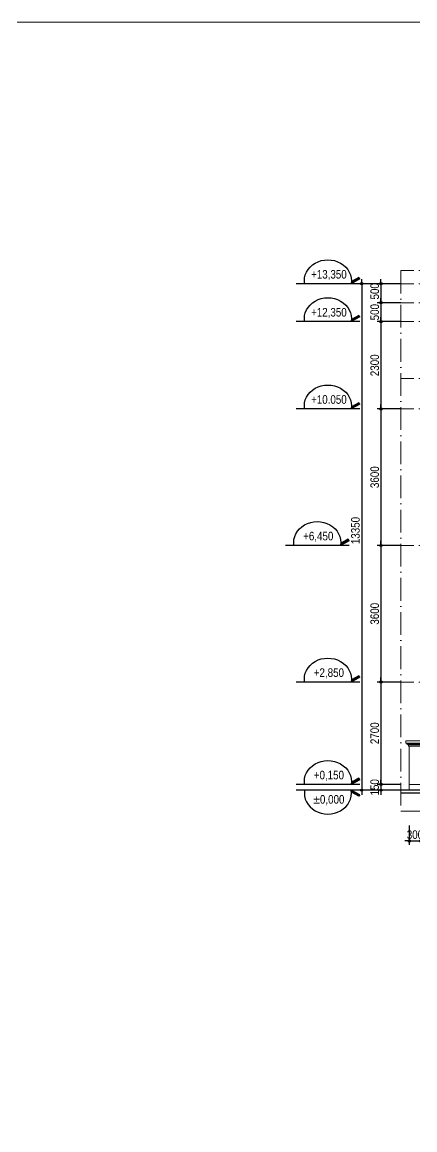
# Model space of a CAD drawing. Extents: x -1107188 to -523840, y 39692 to 514392.
# Drawn here: x -1069598 to -1059258, y 365892 to 395092 of the extents above; entities that cross this region are included whole.
import ezdxf
from ezdxf.enums import TextEntityAlignment as Align

# ---------------------------------------------------------------- set-up
doc = ezdxf.new("R2010")
doc.units = 0
doc.linetypes.add('ACAD_ISO10W100', pattern=[18, 12, -3, 0, -3])
doc.layers.get('0').update_dxf_attribs({"color": 255, "linetype": 'CONTINUOUS'})
doc.layers.get('DEFPOINTS').update_dxf_attribs({"linetype": 'CONTINUOUS'})
for name, color, linetype, lineweight in [('00-KICH THUOC', 6, 'CONTINUOUS', 9), ('NET-THAY', 2, 'CONTINUOUS', 13), ('TRUC', 24, 'CONTINUOUS', 0)]:
    doc.layers.add(name, color=color, linetype=linetype, lineweight=lineweight)
for name, color, linetype in [('04', 4, 'CONTINUOUS'), ('DIM', 1, 'CONTINUOUS'), ('HATCH', 8, 'CONTINUOUS'), ('TAGS', 60, 'CONTINUOUS')]:
    doc.layers.add(name, color=color, linetype=linetype)
doc.styles.add('HEL-CONDENSE', font='')
doc.styles.add('SO BV', font='', dxfattribs={"height": 200})
doc.styles.get("Standard").update_dxf_attribs({"font": ''})
doc.styles.add('TEN BV', font='', dxfattribs={"height": 350})
doc.styles.add('VNI-HELVE-CONDENSEN', font='')
doc.styles.get('HEL-CONDENSE').set_extended_font_data('VNI-Helve-Condense')
doc.styles.get('SO BV').set_extended_font_data('VNI-Helve-Condense')
doc.styles.get('Standard').set_extended_font_data('VNI-Helve-Condense')
doc.styles.get('TEN BV').set_extended_font_data('VNI-Helve-Condense', bold=True)
doc.styles.get('VNI-HELVE-CONDENSEN').set_extended_font_data('VNI-Helve-Condense')
doc.dimstyles.new('D100', dxfattribs={"dimtxt": 225, "dimasz": 1.2, "dimexe": 100, "dimexo": 0, "dimgap": 50, "dimtad": 1, "dimdec": 0, "dimzin": 13, "dimdsep": 46, "dimtxsty": 'HEL-CONDENSE', "dimblk": 'D50', "dimcen": 0, "dimclrd": 1, "dimclre": 1, "dimclrt": 7, "dimadec": 0, "dimazin": 0, "dimtfac": 1, "dimtdec": 0, "dimtmove": 0, "dimatfit": 3, "dimldrblk": 'D50', "dimfxl": 1, "dimtolj": 1, "dimtzin": 13, "dimarcsym": 0})
doc.dimstyles.get("Standard").update_dxf_attribs({"dimtxt": 0.18, "dimasz": 0.18, "dimexe": 0.18, "dimexo": 0.0625, "dimgap": 0.09, "dimtad": 0, "dimtih": 1, "dimtoh": 1, "dimdec": 4, "dimzin": 0, "dimdsep": 46, "dimtxsty": 'Standard', "dimcen": 0.09, "dimadec": 0, "dimazin": 0, "dimtfac": 1, "dimtdec": 4, "dimtofl": 0, "dimtmove": 0, "dimatfit": 3, "dimfxl": 1, "dimtolj": 1, "dimtzin": 0, "dimarcsym": 0})

# ---------------------------------------------------------------- blocks, each defined once
blk = doc.blocks.new('CAODO')
at = {"layer": 'TAGS', "linetype": 'Continuous'}
h = blk.add_hatch(color=256, dxfattribs=at)
edge = h.paths.add_edge_path()
edge.add_line((-907, 181), (-931, 138))
edge.add_line((-931, 138), (-681, 0))
edge.add_ellipse((0, 87), major_axis=(688, 0), ratio=0.890858, start_angle=182.4779, end_angle=188.1666, ccw=False)
edge.add_line((-687, 61), (-907, 181))
for p, q in [((-931, 138), (-907, 181)), ((-931, 138), (-681, 0)), ((-931, 0), (931, 0)), ((-907, 181), (-687, 61))]:
    blk.add_line(p, q, dxfattribs=at)
blk.add_ellipse((0, 87), major_axis=(688, 0), ratio=0.890858, start_param=-0.142534, end_param=3.284126, dxfattribs=at)
at = {"layer": 'TAGS', "linetype": 'Continuous', "style": 'VNI-HELVE-CONDENSEN'}
blk.add_attdef('0.000', text='', height=250, dxfattribs=at).set_placement((0, 232), align=Align.MIDDLE_CENTER)
blk = doc.blocks.new('D50')
at = {"layer": 'DIM'}
blk.add_hatch(color=256, dxfattribs=at).paths.add_polyline_path([(25, 0, 1), (-25, 0, 1)])
blk.add_line((25, 0), (100, 0), dxfattribs=at)
blk.add_circle((0, 0), 25, dxfattribs=at)
blk = doc.blocks.new('*D1044')
at = {"layer": 'DEFPOINTS', "color": 0, "transparency": 16777216}
for p in [(-1059625, 388197), (-1060149, 387697), (-1059625, 387697)]:
    blk.add_point(p, dxfattribs=at)
at = {"layer": 'DIM', "color": 1, "lineweight": -2, "transparency": 16777216}
for p, q in [((-1059625, 388197), (-1060249, 388197)), ((-1060149, 388196), (-1060149, 387699)), ((-1059625, 387697), (-1060249, 387697))]:
    blk.add_line(p, q, dxfattribs=at)
at = {"layer": 'DIM', "color": 1, "lineweight": -2, "transparency": 16777216, "xscale": 1.199999999999999, "yscale": 1.199999999999999, "zscale": 1.199999999999999}
for p, rotation in [((-1060149, 388197), 90), ((-1060149, 387697), 270)]:
    blk.add_blockref('D50', p, dxfattribs=dict(at, rotation=rotation))
at = {"layer": 'DIM', "color": 7, "transparency": 16777216, "insert": (-1060314, 387997), "char_height": 225, "attachment_point": 5, "rotation": 90, "style": 'HEL-CONDENSE'}
blk.add_mtext('\\A1;500', dxfattribs=at)
blk = doc.blocks.new('*D1045')
at = {"layer": 'DEFPOINTS', "color": 0, "transparency": 16777216}
for p in [(-1059625, 387197), (-1060149, 384897), (-1059625, 384897)]:
    blk.add_point(p, dxfattribs=at)
at = {"layer": 'DIM', "color": 1, "lineweight": -2, "transparency": 16777216}
for p, q in [((-1059625, 387197), (-1060249, 387197)), ((-1060149, 387196), (-1060149, 384899)), ((-1059625, 384897), (-1060249, 384897))]:
    blk.add_line(p, q, dxfattribs=at)
at = {"layer": 'DIM', "color": 1, "lineweight": -2, "transparency": 16777216, "xscale": 1.199999999999999, "yscale": 1.199999999999999, "zscale": 1.199999999999999}
for p, rotation in [((-1060149, 387197), 90), ((-1060149, 384897), 270)]:
    blk.add_blockref('D50', p, dxfattribs=dict(at, rotation=rotation))
at = {"layer": 'DIM', "color": 7, "transparency": 16777216, "insert": (-1060314, 386047), "char_height": 225, "attachment_point": 5, "rotation": 90, "style": 'HEL-CONDENSE'}
blk.add_mtext('\\A1;2300', dxfattribs=at)
blk = doc.blocks.new('*D1046')
at = {"layer": 'DEFPOINTS', "color": 0, "transparency": 16777216}
for p in [(-1059625, 384897), (-1060149, 381297), (-1059625, 381297)]:
    blk.add_point(p, dxfattribs=at)
at = {"layer": 'DIM', "color": 1, "lineweight": -2, "transparency": 16777216}
for p, q in [((-1059625, 384897), (-1060249, 384897)), ((-1060149, 384896), (-1060149, 381299)), ((-1059625, 381297), (-1060249, 381297))]:
    blk.add_line(p, q, dxfattribs=at)
at = {"layer": 'DIM', "color": 1, "lineweight": -2, "transparency": 16777216, "xscale": 1.199999999999999, "yscale": 1.199999999999999, "zscale": 1.199999999999999}
for p, rotation in [((-1060149, 384897), 90), ((-1060149, 381297), 270)]:
    blk.add_blockref('D50', p, dxfattribs=dict(at, rotation=rotation))
at = {"layer": 'DIM', "color": 7, "transparency": 16777216, "insert": (-1060314, 383097), "char_height": 225, "attachment_point": 5, "rotation": 90, "style": 'HEL-CONDENSE'}
blk.add_mtext('\\A1;3600', dxfattribs=at)
blk = doc.blocks.new('*D1047')
at = {"layer": 'DEFPOINTS', "color": 0, "transparency": 16777216}
for p in [(-1059625, 381297), (-1060149, 377697), (-1059625, 377697)]:
    blk.add_point(p, dxfattribs=at)
at = {"layer": 'DIM', "color": 1, "lineweight": -2, "transparency": 16777216}
for p, q in [((-1059625, 381297), (-1060249, 381297)), ((-1060149, 381296), (-1060149, 377699)), ((-1059625, 377697), (-1060249, 377697))]:
    blk.add_line(p, q, dxfattribs=at)
at = {"layer": 'DIM', "color": 1, "lineweight": -2, "transparency": 16777216, "xscale": 1.199999999999999, "yscale": 1.199999999999999, "zscale": 1.199999999999999}
for p, rotation in [((-1060149, 381297), 90), ((-1060149, 377697), 270)]:
    blk.add_blockref('D50', p, dxfattribs=dict(at, rotation=rotation))
at = {"layer": 'DIM', "color": 7, "transparency": 16777216, "insert": (-1060314, 379497), "char_height": 225, "attachment_point": 5, "rotation": 90, "style": 'HEL-CONDENSE'}
blk.add_mtext('\\A1;3600', dxfattribs=at)
blk = doc.blocks.new('*D1048')
at = {"layer": 'DEFPOINTS', "color": 0, "transparency": 16777216}
for p in [(-1059625, 377697), (-1060149, 374997), (-1059625, 374997)]:
    blk.add_point(p, dxfattribs=at)
at = {"layer": 'DIM', "color": 1, "lineweight": -2, "transparency": 16777216}
for p, q in [((-1059625, 377697), (-1060249, 377697)), ((-1060149, 377696), (-1060149, 374999)), ((-1059625, 374997), (-1060249, 374997))]:
    blk.add_line(p, q, dxfattribs=at)
at = {"layer": 'DIM', "color": 1, "lineweight": -2, "transparency": 16777216, "xscale": 1.199999999999999, "yscale": 1.199999999999999, "zscale": 1.199999999999999}
for p, rotation in [((-1060149, 377697), 90), ((-1060149, 374997), 270)]:
    blk.add_blockref('D50', p, dxfattribs=dict(at, rotation=rotation))
at = {"layer": 'DIM', "color": 7, "transparency": 16777216, "insert": (-1060314, 376347), "char_height": 225, "attachment_point": 5, "rotation": 90, "style": 'HEL-CONDENSE'}
blk.add_mtext('\\A1;2700', dxfattribs=at)
blk = doc.blocks.new('*D1049')
at = {"layer": 'DEFPOINTS', "color": 0, "transparency": 16777216}
for p in [(-1059625, 374997), (-1060149, 374847), (-1059625, 374847)]:
    blk.add_point(p, dxfattribs=at)
at = {"layer": 'DIM', "color": 1, "lineweight": -2, "transparency": 16777216}
for p, q in [((-1059625, 374997), (-1060249, 374997)), ((-1060149, 374996), (-1060149, 374849)), ((-1059625, 374847), (-1060249, 374847))]:
    blk.add_line(p, q, dxfattribs=at)
at = {"layer": 'DIM', "color": 1, "lineweight": -2, "transparency": 16777216, "xscale": 1.199999999999999, "yscale": 1.199999999999999, "zscale": 1.199999999999999}
for p, rotation in [((-1060149, 374997), 90), ((-1060149, 374847), 270)]:
    blk.add_blockref('D50', p, dxfattribs=dict(at, rotation=rotation))
at = {"layer": 'DIM', "color": 7, "transparency": 16777216, "insert": (-1060314, 374922), "char_height": 225, "attachment_point": 5, "rotation": 90, "style": 'HEL-CONDENSE'}
blk.add_mtext('\\A1;150', dxfattribs=at)
blk = doc.blocks.new('*D1050')
at = {"layer": 'DEFPOINTS', "color": 0, "transparency": 16777216}
for p in [(-1060249, 388197), (-1060656, 374847), (-1060249, 374847)]:
    blk.add_point(p, dxfattribs=at)
at = {"layer": 'DIM', "color": 1, "lineweight": -2, "transparency": 16777216}
for p, q in [((-1060249, 388197), (-1060756, 388197)), ((-1060656, 388196), (-1060656, 374849)), ((-1060249, 374847), (-1060756, 374847))]:
    blk.add_line(p, q, dxfattribs=at)
at = {"layer": 'DIM', "color": 1, "lineweight": -2, "transparency": 16777216, "xscale": 1.199999999999999, "yscale": 1.199999999999999, "zscale": 1.199999999999999}
for p, rotation in [((-1060656, 388197), 90), ((-1060656, 374847), 270)]:
    blk.add_blockref('D50', p, dxfattribs=dict(at, rotation=rotation))
at = {"layer": 'DIM', "color": 7, "transparency": 16777216, "insert": (-1060821, 381691), "char_height": 225, "attachment_point": 5, "rotation": 90, "style": 'HEL-CONDENSE'}
blk.add_mtext('\\A1;13350', dxfattribs=at)
blk = doc.blocks.new('*D1246')
at = {"layer": 'DEFPOINTS', "color": 0, "linetype": 'Continuous', "transparency": 16777216}
for p in [(-1059405, 373916), (-1059105, 373916), (-1059105, 373509)]:
    blk.add_point(p, dxfattribs=at)
at = {"layer": 'DIM', "color": 1, "linetype": 'Continuous', "lineweight": -2, "transparency": 16777216}
for p, q in [((-1059405, 373916), (-1059405, 373409)), ((-1059105, 373916), (-1059105, 373409)), ((-1059404, 373509), (-1059106, 373509))]:
    blk.add_line(p, q, dxfattribs=at)
at = {"layer": 'DIM', "color": 1, "linetype": 'Continuous', "lineweight": -2, "transparency": 16777216, "xscale": 1.199999999999999, "yscale": 1.199999999999999, "zscale": 1.199999999999999, "rotation": 180}
blk.add_blockref('D50', (-1059405, 373509), dxfattribs=at)
at = {"layer": 'DIM', "color": 1, "linetype": 'Continuous', "lineweight": -2, "transparency": 16777216, "xscale": 1.199999999999999, "yscale": 1.199999999999999, "zscale": 1.199999999999999}
blk.add_blockref('D50', (-1059105, 373509), dxfattribs=at)
at = {"layer": 'DIM', "color": 7, "linetype": 'Continuous', "transparency": 16777216, "insert": (-1059255, 373674), "char_height": 225, "attachment_point": 5, "style": 'HEL-CONDENSE'}
blk.add_mtext('\\A1;300', dxfattribs=at)
blk = doc.blocks.new('*D1335')
at = {"layer": 'DEFPOINTS', "color": 0, "transparency": 16777216}
for p in [(-1059625, 387697), (-1060149, 387197), (-1059625, 387197)]:
    blk.add_point(p, dxfattribs=at)
at = {"layer": 'DIM', "color": 1, "lineweight": -2, "transparency": 16777216}
for p, q in [((-1059625, 387697), (-1060249, 387697)), ((-1060149, 387696), (-1060149, 387199)), ((-1059625, 387197), (-1060249, 387197))]:
    blk.add_line(p, q, dxfattribs=at)
at = {"layer": 'DIM', "color": 1, "lineweight": -2, "transparency": 16777216, "xscale": 1.199999999999999, "yscale": 1.199999999999999, "zscale": 1.199999999999999}
for p, rotation in [((-1060149, 387697), 90), ((-1060149, 387197), 270)]:
    blk.add_blockref('D50', p, dxfattribs=dict(at, rotation=rotation))
at = {"layer": 'DIM', "color": 7, "transparency": 16777216, "insert": (-1060314, 387447), "char_height": 225, "attachment_point": 5, "rotation": 90, "style": 'HEL-CONDENSE'}
blk.add_mtext('\\A1;500', dxfattribs=at)
blk = doc.blocks.new('KHUNGTEN')
at = {"color": 3, "linetype": 'Continuous'}
blk.add_lwpolyline([(-593153, 218392), (-593153, 276792), (-510153, 276792), (-510153, 218392)], close=True, dxfattribs=at)
at = {"style": 'TEN BV'}
for tag, p in [('TEB_BV', (-518299, 222628)), ('LOAI_BV', (-511918, 220684)), ('TL', (-512164, 219751))]:
    blk.add_attdef(tag, p, '', height=350, dxfattribs=at)
at = {"style": 'SO BV'}
for tag, p in [('SOBV', (-510673, 221020)), ('TONGSOBV', (-510673, 220591))]:
    blk.add_attdef(tag, text='', height=200, dxfattribs=at).set_placement(p, align=Align.CENTER)

msp = doc.modelspace()

# ---------------------------------------------------------------- linework, layer by layer
at = {"layer": '04'}
for p, q in [((-1050704.886, 374847.327), (-1059624.63, 374847.327)), ((-1043604.886, 374767.327), (-1059624.63, 374767.327))]:
    msp.add_line(p, q, dxfattribs=at)
at = {"layer": 'HATCH', "linetype": 'Continuous'}
for p, q in [((-1059468.886, 376087.327), (-1059040.886, 376087.327)), ((-1059446.886, 376057.327), (-1059062.886, 376057.327)), ((-1059084.886, 376037.327), (-1059424.886, 376037.327))]:
    msp.add_line(p, q, dxfattribs=at)
at = {"layer": 'NET-THAY'}
for p, q in [((-1059018.886, 376147.327), (-1059490.886, 376147.327)), ((-1059490.886, 376147.327), (-1059490.886, 376087.327)), ((-1059468.886, 376087.327), (-1059490.886, 376087.327)), ((-1059468.886, 376087.327), (-1059468.886, 376057.327)), ((-1059446.886, 376057.327), (-1059468.886, 376057.327)), ((-1059424.886, 376037.327), (-1059424.886, 376007.324)), ((-1059084.886, 376007.324), (-1059424.886, 376007.324)), ((-1059404.886, 374847.327), (-1059404.886, 376007.324))]:
    msp.add_line(p, q, dxfattribs=at)
msp.add_arc((-1059426.823, 376057.296), 20.063, 179.91109, 275.541532, dxfattribs=at)
at = {"layer": 'TRUC', "linetype": 'ACAD_ISO10W100', "ltscale": 50}
for p, q in [((-1038580.287, 388197.327), (-1059624.63, 388197.327)), ((-1038580.287, 387697.327), (-1059624.63, 387697.327)), ((-1038580.287, 387197.327), (-1059624.63, 387197.327)), ((-1038580.287, 385697.327), (-1059624.63, 385697.327)), ((-1038580.287, 384897.327), (-1059624.63, 384897.327)), ((-1038580.287, 381297.327), (-1059624.63, 381297.327)), ((-1038580.287, 377697.327), (-1059624.63, 377697.327)), ((-1043504.886, 374997.327), (-1059624.63, 374997.327))]:
    msp.add_line(p, q, dxfattribs=at)
msp.add_lwpolyline([(-1038580.287, 388541.509), (-1059624.63, 388541.509), (-1059624.63, 374289.137), (-1038580.287, 374289.137)], close=True, dxfattribs=at)

# ---------------------------------------------------------------- block references
at = {"layer": '00-KICH THUOC'}
msp.add_blockref('KHUNGTEN', (-513535.14, 118300), dxfattribs=at)
at = {"layer": 'TAGS', "linetype": 'Continuous'}
ref = msp.add_blockref('CAODO', (-1061547.798, 388197.327), dxfattribs=dict(at, xscale=-0.9000000001396984, yscale=0.9000000001396984, zscale=0.9))
ref.add_attrib('0.000', '+13,350', dxfattribs={"color": 7, "linetype": 'Continuous', "height": 225, "style": 'VNI-HELVE-CONDENSEN'}).set_placement((-1061520.965, 388445.425), align=Align.MIDDLE_CENTER)
ref = msp.add_blockref('CAODO', (-1061547.798, 387197.327), dxfattribs=dict(at, xscale=-0.9000000001396984, yscale=0.9000000001396984, zscale=0.9))
ref.add_attrib('0.000', '+12,350', dxfattribs={"color": 7, "linetype": 'Continuous', "height": 225, "style": 'VNI-HELVE-CONDENSEN'}).set_placement((-1061520.965, 387445.425), align=Align.MIDDLE_CENTER)
ref = msp.add_blockref('CAODO', (-1061547.798, 384897.327), dxfattribs=dict(at, xscale=-0.9000000001396984, yscale=0.9000000001396984, zscale=0.9))
ref.add_attrib('0.000', '+10.050', dxfattribs={"color": 7, "linetype": 'Continuous', "height": 225, "style": 'VNI-HELVE-CONDENSEN'}).set_placement((-1061520.965, 385145.425), align=Align.MIDDLE_CENTER)
ref = msp.add_blockref('CAODO', (-1061827.798, 381297.327), dxfattribs=dict(at, xscale=-0.9000000001396984, yscale=0.9000000001396984, zscale=0.9))
ref.add_attrib('0.000', '+6,450', dxfattribs={"color": 7, "linetype": 'Continuous', "height": 225, "style": 'VNI-HELVE-CONDENSEN'}).set_placement((-1061800.965, 381545.425), align=Align.MIDDLE_CENTER)
ref = msp.add_blockref('CAODO', (-1061547.798, 377697.327), dxfattribs=dict(at, xscale=-0.9000000001396984, yscale=0.9000000001396984, zscale=0.9))
ref.add_attrib('0.000', '+2,850', dxfattribs={"color": 7, "linetype": 'Continuous', "height": 225, "style": 'VNI-HELVE-CONDENSEN'}).set_placement((-1061520.965, 377945.425), align=Align.MIDDLE_CENTER)
ref = msp.add_blockref('CAODO', (-1061547.798, 374997.327), dxfattribs=dict(at, xscale=-0.9000000001396984, yscale=0.9000000001396984, zscale=0.9))
ref.add_attrib('0.000', '+0,150', dxfattribs={"color": 7, "linetype": 'Continuous', "height": 225, "style": 'VNI-HELVE-CONDENSEN'}).set_placement((-1061520.965, 375245.425), align=Align.MIDDLE_CENTER)
ref = msp.add_blockref('CAODO', (-1061547.798, 374847.327), dxfattribs=dict(at, xscale=0.9000000001396984, yscale=0.9000000001396984, zscale=0.9, rotation=180))
ref.add_attrib('0.000', '±0,000', dxfattribs={"color": 7, "linetype": 'Continuous', "height": 225, "style": 'VNI-HELVE-CONDENSEN'}).set_placement((-1061520.965, 374604.029), align=Align.MIDDLE_CENTER)

# ---------------------------------------------------------------- dimensions: what is measured, and where the dimension line sits
at = {"layer": 'DIM'}
for base, p1, p2, override, picture, middle in [((-1060656.073, 374847.327), (-1060249.107, 388197.327), (-1060249.107, 374847.327), {"dimtxt": 225, "dimasz": 1.2, "dimexe": 100, "dimexo": 0, "dimgap": 50, "dimtad": 1, "dimtih": 0, "dimtoh": 0, "dimdec": 2, "dimzin": 13, "dimtxsty": 'HEL-CONDENSE', "dimblk": 'D50', "dimcen": 0, "dimclrd": 1, "dimclre": 1, "dimclrt": 7, "dimtdec": 2, "dimtofl": 1, "dimldrblk": 'D50', "dimtzin": 13}, '*D1050', (-1060656.073, 381691.179)), ((-1060149.107, 387697.327), (-1059624.63, 388197.327), (-1059624.63, 387697.327), {"dimtxt": 225, "dimasz": 1.2, "dimexe": 100, "dimexo": 0, "dimgap": 50, "dimtad": 1, "dimtih": 0, "dimtoh": 0, "dimdec": 2, "dimzin": 13, "dimtxsty": 'HEL-CONDENSE', "dimblk": 'D50', "dimcen": 0, "dimclrd": 1, "dimclre": 1, "dimclrt": 7, "dimtdec": 2, "dimtofl": 1, "dimldrblk": 'D50', "dimtzin": 13}, '*D1044', (-1060149.107, 387996.97)), ((-1060149.107, 374847.327), (-1059624.63, 374997.327), (-1059624.63, 374847.327), {"dimtxt": 225, "dimasz": 1.2, "dimexe": 100, "dimexo": 0, "dimgap": 50, "dimtad": 1, "dimtih": 0, "dimtoh": 0, "dimdec": 2, "dimzin": 13, "dimtxsty": 'HEL-CONDENSE', "dimblk": 'D50', "dimcen": 0, "dimclrd": 1, "dimclre": 1, "dimclrt": 7, "dimtdec": 2, "dimtofl": 1, "dimtmove": 1, "dimldrblk": 'D50', "dimtzin": 13}, '*D1049', (-1060149.107, 374922.327))]:
    dim = msp.add_linear_dim(base=base, p1=p1, p2=p2, angle=90, dimstyle='Standard', override=override, dxfattribs=at)
    dim.commit()
    dim.dimension.update_dxf_attribs({"geometry": picture, "text_midpoint": middle, "dimtype": 160})
dim = msp.add_linear_dim(base=(-1060149.107, 387197.327), p1=(-1059624.63, 387697.327), p2=(-1059624.63, 387197.327), angle=90, dimstyle='D100', dxfattribs=at)
dim.commit()
dim.dimension.update_dxf_attribs({"geometry": '*D1335', "text_midpoint": (-1060149.107, 387447.327), "dimtype": 160})
for base, p1, p2, picture, middle in [((-1060149.107, 384897.327), (-1059624.63, 387197.327), (-1059624.63, 384897.327), '*D1045', (-1060314.007, 386047.327)), ((-1060149.107, 381297.327), (-1059624.63, 384897.327), (-1059624.63, 381297.327), '*D1046', (-1060314.007, 383097.327)), ((-1060149.107, 377697.327), (-1059624.63, 381297.327), (-1059624.63, 377697.327), '*D1047', (-1060314.007, 379497.327)), ((-1060149.107, 374997.327), (-1059624.63, 377697.327), (-1059624.63, 374997.327), '*D1048', (-1060314.007, 376347.327))]:
    dim = msp.add_linear_dim(base=base, p1=p1, p2=p2, angle=90, dimstyle='Standard', override={"dimtxt": 225, "dimasz": 1.2, "dimexe": 100, "dimexo": 0, "dimgap": 50, "dimtad": 1, "dimtih": 0, "dimtoh": 0, "dimdec": 2, "dimzin": 13, "dimtxsty": 'HEL-CONDENSE', "dimblk": 'D50', "dimcen": 0, "dimclrd": 1, "dimclre": 1, "dimclrt": 7, "dimtdec": 2, "dimtofl": 1, "dimtmove": 1, "dimldrblk": 'D50', "dimtzin": 13}, dxfattribs=at)
    dim.commit()
    dim.dimension.update_dxf_attribs({"geometry": picture, "text_midpoint": middle})
at = {"layer": 'DIM', "linetype": 'Continuous'}
dim = msp.add_linear_dim(base=(-1059104.886, 373509.038), p1=(-1059404.886, 373916.21), p2=(-1059104.886, 373916.21), dimstyle='D100', dxfattribs=at)
dim.commit()
dim.dimension.update_dxf_attribs({"geometry": '*D1246', "text_midpoint": (-1059254.886, 373509.038), "dimtype": 160})

doc.saveas('drawing.dxf')
